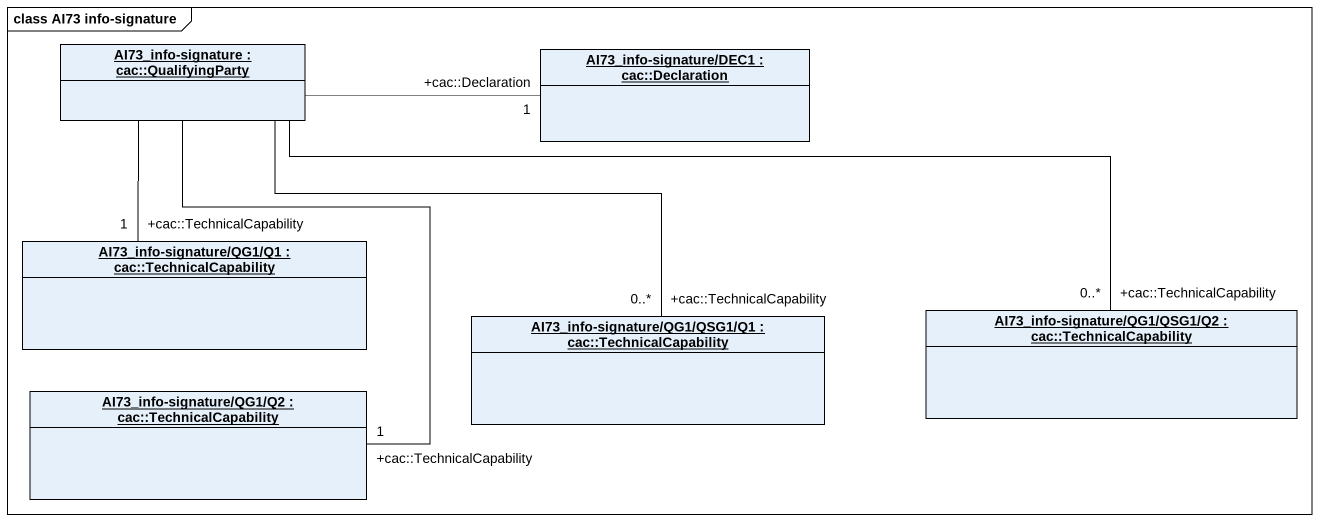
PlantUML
@startuml
mainframe class AI73 info-signature
hide circle
hide empty members
object "AI73_info-signature : cac::QualifyingParty" as AI73_info_signature
object "AI73_info-signature/DEC1 : cac::Declaration" as AI73_info_signature_DEC1
object "AI73_info-signature/QG1/Q1 : cac::TechnicalCapability" as AI73_info_signature_QG1_Q1
object "AI73_info-signature/QG1/QSG1/Q1 : cac::TechnicalCapability" as AI73_info_signature_QG1
object "AI73_info-signature/QG1/QSG1/Q2 : cac::TechnicalCapability" as AI73_info_signature_QG1_2
object "AI73_info-signature/QG1/Q2 : cac::TechnicalCapability" as AI73_info_signature_QG1_Q2
AI73_info_signature -right- "+cac::Declaration\n1" AI73_info_signature_DEC1
AI73_info_signature -- "+cac::TechnicalCapability\n1" AI73_info_signature_QG1_Q1
AI73_info_signature -- "+cac::TechnicalCapability\n0..*" AI73_info_signature_QG1
AI73_info_signature -right- "+cac::TechnicalCapability\n0..*" AI73_info_signature_QG1_2
AI73_info_signature -- "+cac::TechnicalCapability\n1" AI73_info_signature_QG1_Q2
@enduml
